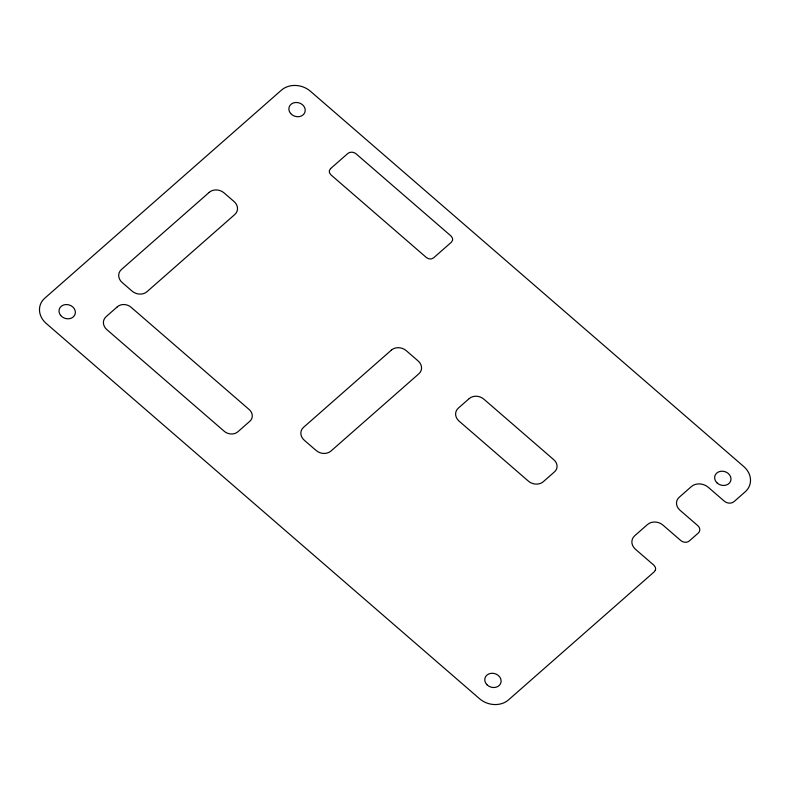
<?xml version="1.0" encoding="UTF-8"?>
<svg xmlns="http://www.w3.org/2000/svg" width="790" height="790" viewBox="0 0 790 790"><rect width="100%" height="100%" fill="white"/><g stroke="black" fill="none" stroke-linecap="round" stroke-linejoin="round"><path stroke-width="1.19" d="M655.424 569.926L654.357 571.703L508.533 699.871A20.747 17.558 17.3 0 1 479.599 698.765L46.235 323.456A20.747 17.558 17.3 0 1 44.754 298.225L281.467 90.129A20.747 17.558 17.3 0 1 310.401 91.235L743.765 466.544A20.747 17.558 17.3 0 1 745.246 491.775L734.088 501.581A6.982 5.915 17.3 0 1 724.351 501.216L708.284 487.302A12.186 10.319 17.3 0 0 691.289 486.65L679.183 497.295A10.596 8.966 17.3 0 0 679.933 510.182L697.837 525.686A6.073 5.135 17.3 0 1 698.271 533.072L689.344 540.923A6.073 5.135 17.3 0 1 680.871 540.597L662.968 525.103A11.08 9.381 17.3 0 0 647.514 524.511L634.676 535.798A11.08 9.381 17.3 0 0 635.466 549.277L653.982 565.285L655.265 567.151A5.569 4.71 17.3 0 1 655.424 569.926M330.615 168.566L329.509 170.304A5.333 4.513 17.3 0 0 329.667 173.059L330.98 174.896L426.403 257.53L428.516 258.666A5.323 4.503 17.3 0 0 431.666 258.784L433.651 257.807L451.317 242.273L452.423 240.525A5.342 4.513 17.3 0 0 452.265 237.78L450.952 235.943L356.102 153.853A5.974 5.056 17.3 0 0 347.768 153.536L330.615 168.566M209.241 192.326L121.384 269.558A10.635 8.996 17.3 0 0 122.144 282.494L132.137 291.154A10.635 8.996 17.3 0 0 146.97 291.717L234.828 214.475A10.635 8.996 17.3 0 0 234.067 201.549L224.064 192.888A10.635 8.996 17.3 0 0 209.241 192.326M116.871 307.221L106.097 316.691A10.635 8.996 17.3 0 0 106.857 329.627L223.6 430.728A9.865 8.354 17.3 0 0 238.422 431.291L249.196 421.821A9.776 8.275 17.3 0 0 248.435 408.894L131.693 307.794A9.865 8.354 17.3 0 0 116.871 307.221M391.406 350.079L303.548 427.321A10.635 8.996 17.3 0 0 304.308 440.257L316.128 450.488A10.635 8.996 17.3 0 0 330.951 451.06L418.819 373.818A10.517 8.897 17.3 0 0 418.058 360.892L406.238 350.651A10.635 8.996 17.3 0 0 391.406 350.079M469.201 398.585L458.299 408.163A10.635 8.996 17.3 0 0 459.059 421.09L528.441 481.169A10.635 8.996 17.3 0 0 543.263 481.742L554.067 472.242A9.964 8.433 17.3 0 0 553.306 459.306L483.934 399.226A10.497 8.878 17.3 0 0 469.201 398.585M716.925 482.789A8.295 7.021 17.3 0 0 730.691 480.932A8.295 7.021 17.3 0 0 720.816 471.265A8.295 7.021 17.3 0 0 716.925 482.789M60.662 315.437A8.295 7.021 17.3 0 0 74.744 315.052A8.295 7.021 17.3 0 0 66.153 304.535A8.295 7.021 17.3 0 0 60.662 315.437M290.671 113.543A8.295 7.021 17.3 0 0 304.693 112.792A8.295 7.021 17.3 0 0 295.776 102.473A8.295 7.021 17.3 0 0 290.671 113.543M486.907 684.693A8.295 7.021 17.3 0 0 500.761 683.192A8.295 7.021 17.3 0 0 491.192 673.307A8.295 7.021 17.3 0 0 486.907 684.693"/></g></svg>
